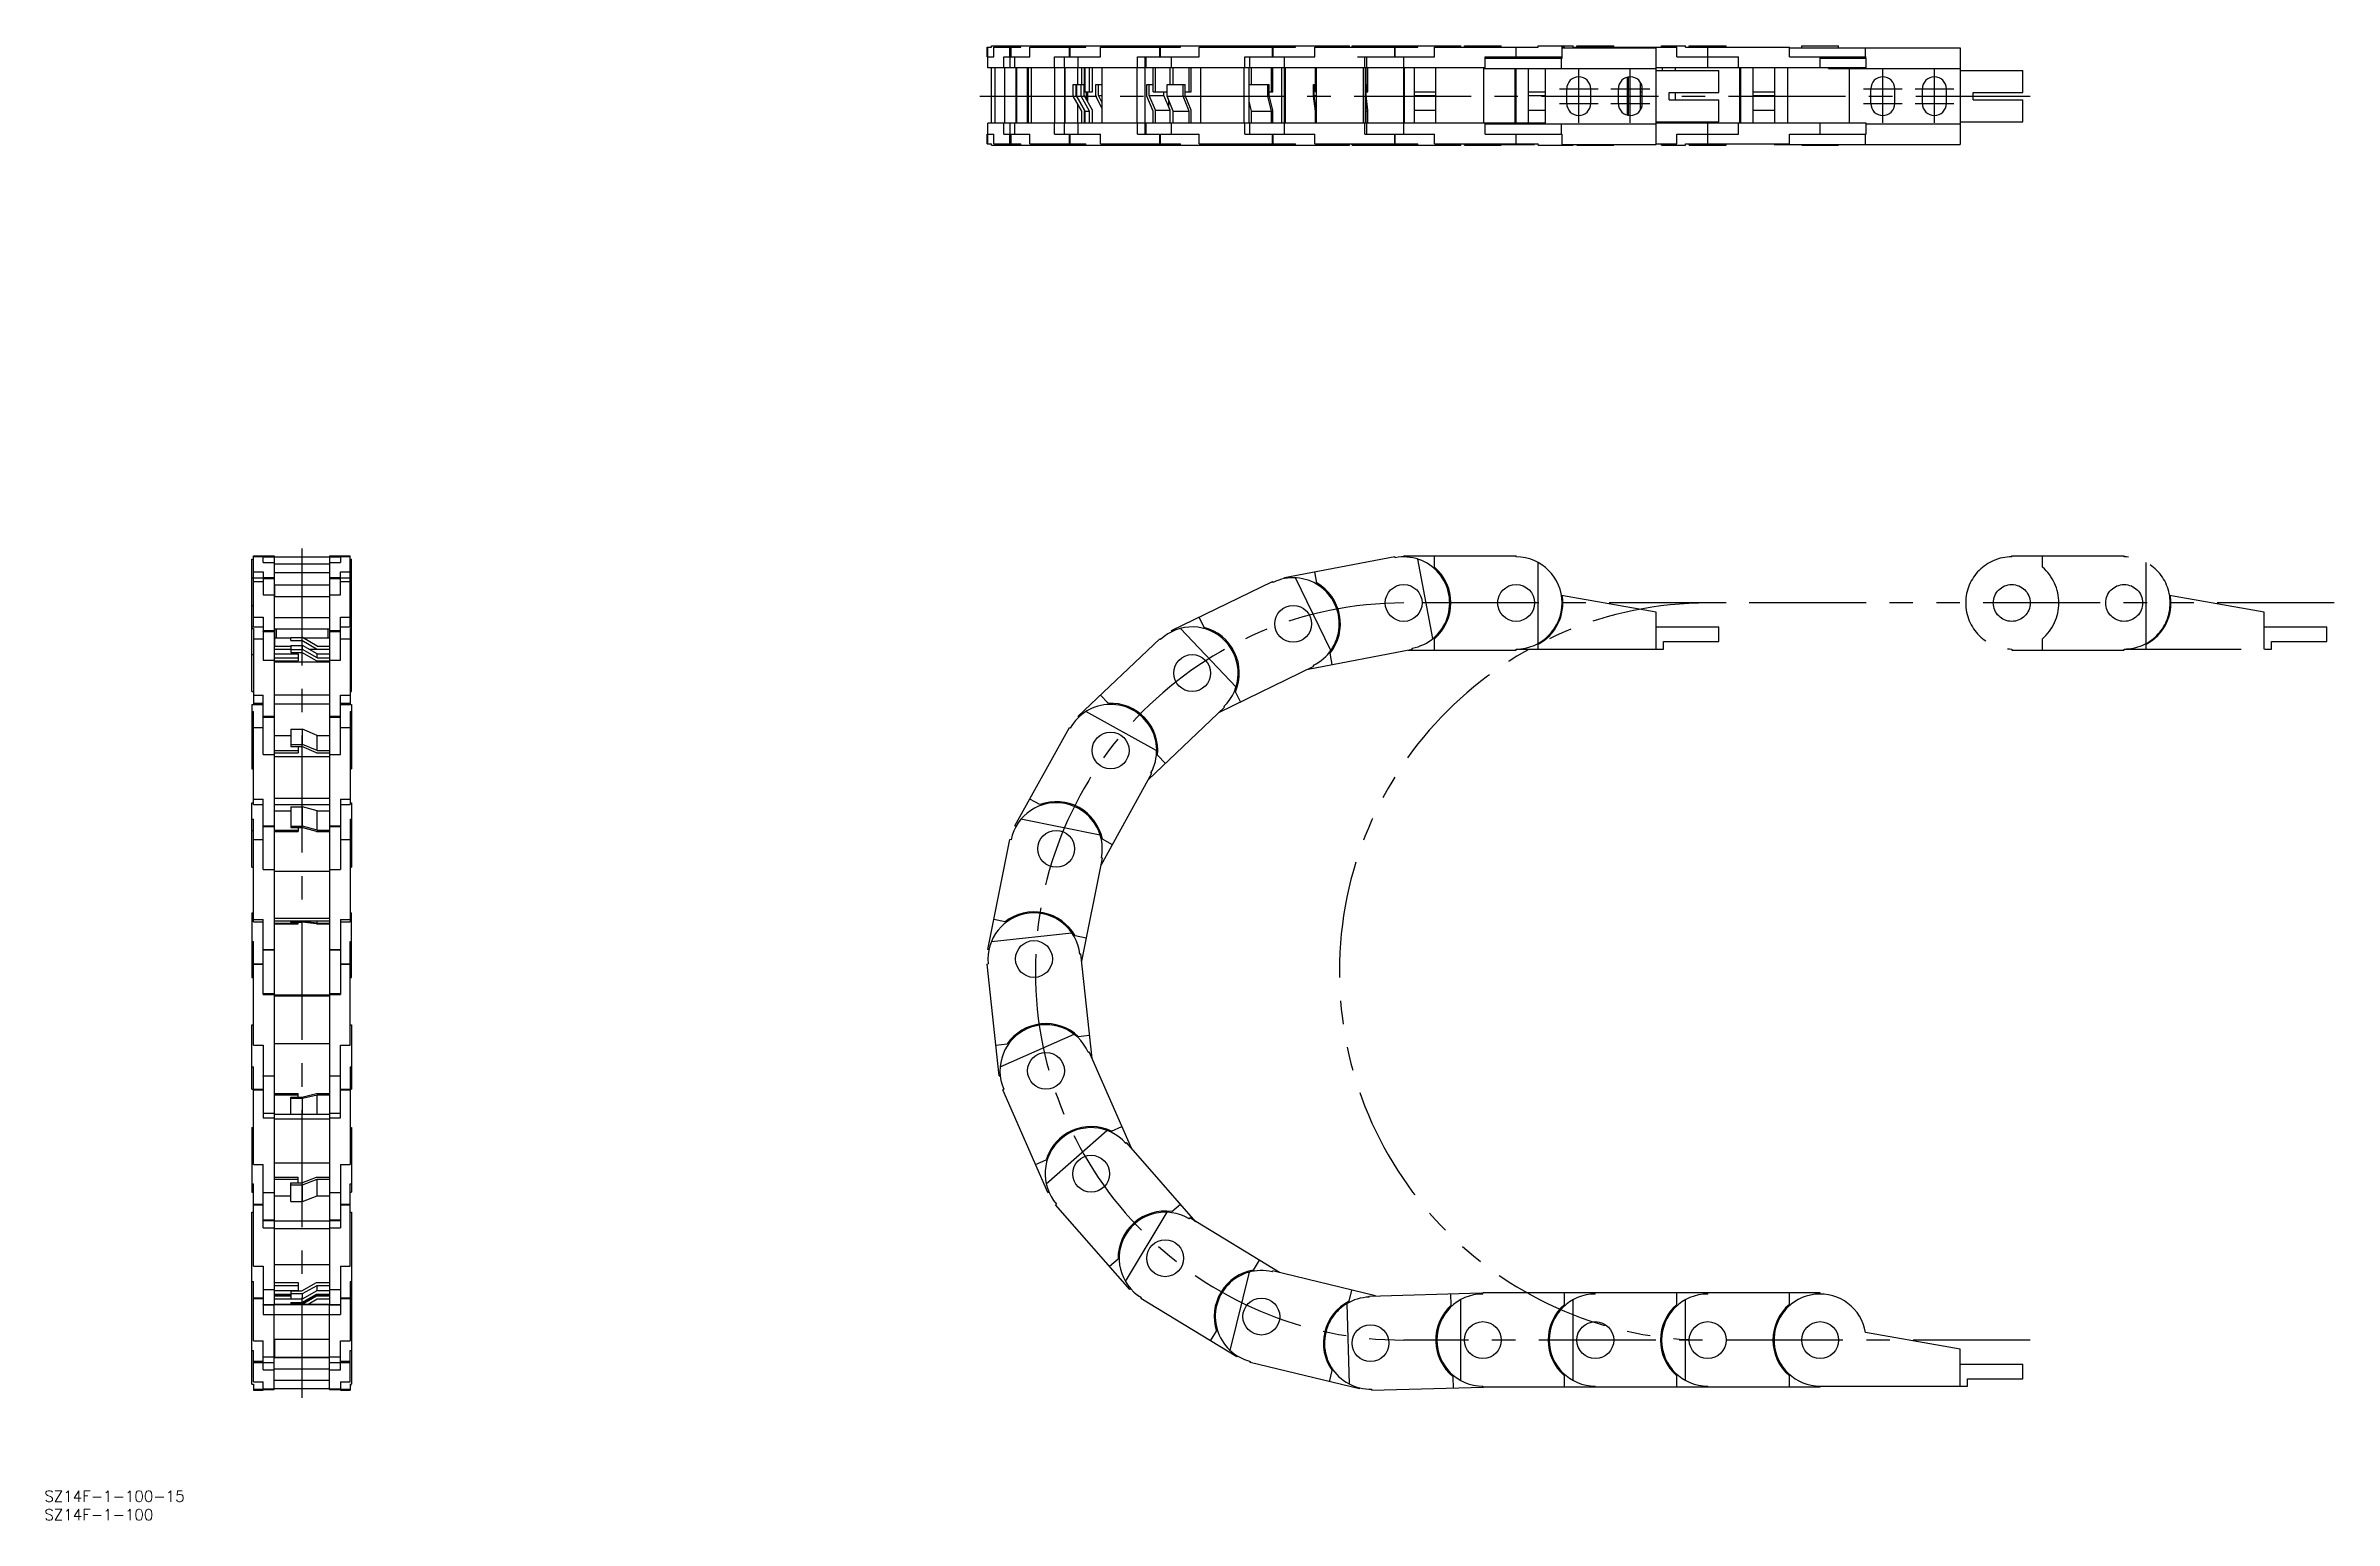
# Model space of a CAD drawing. Extents: x -69 to 551, y -35 to 365.
import ezdxf

# ---------------------------------------------------------------- set-up
doc = ezdxf.new("R2010")
doc.units = 0
doc.linetypes.add('CENTER', pattern=[50.8, 31.75, -6.35, 6.35, -6.35])
doc.linetypes.add('PHANTOM', pattern=[63.5, 31.75, -6.35, 6.35, -6.35, 6.35, -6.35])
doc.layers.get('0').update_dxf_attribs({"linetype": 'CONTINUOUS'})
doc.layers.add('CENTER', color=1, linetype='CENTER')
doc.styles.get("Standard").update_dxf_attribs({"font": 'txt.shx', "height": 3, "bigfont": 'bigfont.shx'})

msp = doc.modelspace()

# ---------------------------------------------------------------- linework, layer by layer
at = {"color": 7, "linetype": 'CONTINUOUS'}
for p, q in [((185.96, 364.4), (187.15, 364.4)), ((185.96, 361.8), (185.96, 364.4)), ((185.96, 361.8), (187.79, 361.8)), ((186.14, 358.8), (186.14, 361.8)), ((186.19, 361.8), (186.19, 364.4)), ((187.15, 364.8), (284.31, 364.8)), ((187.15, 364.4), (187.15, 364.8)), ((187.79, 364.4), (195.16, 364.4)), ((187.79, 361.8), (187.79, 364.4)), ((190.52, 358.8), (190.52, 361.8)), ((190.52, 361.8), (197.56, 361.8)), ((192.18, 361.8), (192.18, 364.4)), ((192.22, 358.8), (192.22, 361.8)), ((192.47, 361.8), (192.47, 364.4)), ((193.52, 358.8), (193.52, 361.8)), ((195.16, 364.4), (195.16, 364.8)), ((197.56, 364.4), (212.8, 364.4)), ((197.56, 361.8), (197.56, 364.4)), ((204.24, 361.8), (216.73, 361.8)), ((204.24, 358.8), (204.24, 361.8)), ((206.96, 358.8), (206.96, 361.8)), ((206.96, 361.8), (206.99, 361.8)), ((206.99, 358.8), (206.99, 361.8)), ((208.29, 361.8), (208.29, 364.4)), ((208.55, 361.8), (208.55, 364.4)), ((210.67, 358.8), (210.67, 361.8)), ((212.8, 364.4), (212.8, 364.8)), ((216.73, 364.4), (238.41, 364.4)), ((216.73, 361.8), (216.73, 364.4)), ((226.74, 361.8), (243.51, 361.8)), ((226.74, 358.8), (226.74, 361.8)), ((228.87, 358.8), (228.87, 361.8)), ((229.11, 358.8), (229.11, 361.8)), ((231.99, 364.4), (231.99, 364.8)), ((232.8, 361.8), (232.8, 364.4)), ((233, 361.8), (233, 364.4)), ((234.85, 364.4), (234.85, 364.8)), ((235.93, 361.8), (236.01, 361.8)), ((235.93, 361.8), (235.93, 361.8)), ((236.01, 358.8), (236.01, 361.8)), ((236.61, 364.4), (236.61, 364.8)), ((238.41, 364.4), (238.41, 364.8)), ((243.51, 364.4), (269.63, 364.4)), ((243.51, 361.8), (243.51, 364.4)), ((254.11, 364.4), (254.11, 364.8)), ((255.92, 361.8), (274.86, 361.8)), ((255.92, 358.8), (255.92, 361.8)), ((257.14, 364.4), (257.14, 364.8)), ((257.28, 358.8), (257.28, 361.8)), ((263.43, 361.8), (263.43, 364.4)), ((263.56, 361.8), (263.56, 364.4)), ((264.03, 364.4), (264.03, 364.8)), ((266.65, 358.8), (266.65, 361.8)), ((269.63, 364.4), (269.63, 364.8)), ((274.86, 364.4), (302.86, 364.4)), ((274.86, 361.8), (274.86, 364.4)), ((281.53, 364.4), (281.53, 364.8)), ((283.71, 364.4), (283.71, 364.8)), ((284.31, 364.4), (284.31, 364.8)), ((285.01, 364.8), (314.5, 364.8)), ((285.01, 364.4), (285.01, 364.8)), ((286.5, 361.8), (307.35, 361.8)), ((288.42, 358.8), (288.42, 361.8)), ((288.99, 358.8), (288.99, 361.8)), ((294, 364.4), (294, 364.8)), ((296.62, 361.8), (296.62, 364.4)), ((296.68, 361.8), (296.68, 364.4)), ((299, 358.8), (299, 361.8)), ((302.86, 364.4), (302.86, 364.8)), ((307.35, 364.4), (335.5, 364.4)), ((307.35, 361.8), (307.35, 364.4)), ((311.5, 364.4), (311.5, 364.8)), ((314.5, 364.4), (314.5, 364.8)), ((315.5, 364.8), (325.5, 364.8)), ((315.5, 364.4), (315.5, 364.8)), ((321.15, 361.8), (333.05, 361.8)), ((321.15, 358.8), (321.15, 361.8)), ((321.15, 361.45), (342.04, 361.45)), ((324.5, 361.45), (324.5, 361.8)), ((325.5, 364.4), (325.5, 364.8)), ((329.5, 361.8), (329.5, 364.4)), ((333.05, 361.8), (342, 361.8)), ((333.05, 361.8), (333.05, 361.8)), ((334.5, 361.45), (334.5, 361.8)), ((335.5, 364.8), (345, 364.8)), ((335.5, 364.4), (335.5, 364.8)), ((335.5, 361.45), (335.5, 361.8)), ((341.83, 358.63), (341.83, 361.45)), ((342, 361.8), (342, 364.8)), ((342, 364.4), (342.65, 364.4)), ((342, 364.28), (367.5, 364.28)), ((342.04, 361.45), (342.04, 364.28)), ((342.65, 364.28), (342.65, 364.4)), ((345, 364.4), (345, 364.8)), ((345, 364.4), (373.15, 364.4)), ((346, 364.8), (356, 364.8)), ((346, 364.4), (346, 364.8)), ((351, 364.28), (351, 364.4)), ((356, 364.4), (356, 364.8)), ((367.5, 337.98), (367.5, 364.28)), ((369, 364.8), (375.5, 364.8)), ((369, 364.4), (369, 364.8)), ((373.15, 361.8), (373.15, 364.4)), ((373.15, 361.8), (389.85, 361.8)), ((375.5, 364.4), (375.5, 364.8)), ((375.5, 364.4), (403.65, 364.4)), ((376.5, 364.8), (386.5, 364.8)), ((376.5, 364.4), (376.5, 364.8)), ((381.5, 358.8), (381.5, 364.4)), ((386.5, 364.4), (386.5, 364.8)), ((389.85, 358.8), (389.85, 361.8)), ((403.65, 361.8), (403.65, 364.4)), ((403.65, 364.28), (450, 364.28)), ((403.65, 361.8), (424.5, 361.8)), ((407, 364.8), (417, 364.8)), ((407, 364.28), (407, 364.8)), ((412, 358.8), (412, 361.8)), ((412, 361.45), (424.54, 361.45)), ((417, 364.28), (417, 364.8)), ((424.33, 361.45), (424.33, 364.28)), ((424.5, 358.8), (424.5, 361.45)), ((424.54, 358.63), (424.54, 361.45)), ((450, 364.28), (450, 337.98)), ((321.15, 358.8), (186.14, 358.8)), ((187.2, 343.8), (187.2, 358.8)), ((188.17, 343.8), (188.17, 358.8)), ((190.74, 343.8), (190.74, 358.8)), ((193.83, 343.8), (193.83, 358.8)), ((194.02, 343.8), (194.02, 358.8)), ((196.91, 343.8), (196.91, 358.8)), ((197.23, 343.8), (197.23, 358.8)), ((198.02, 343.8), (198.02, 358.8)), ((204.31, 343.8), (204.31, 358.8)), ((207.08, 343.8), (207.08, 358.8)), ((207.17, 343.8), (207.17, 358.8)), ((209.34, 351.09), (209.34, 354.3)), ((209.34, 354.3), (212.29, 354.3)), ((210.13, 351.3), (210.13, 354.3)), ((210.32, 351.09), (210.32, 354.3)), ((210.56, 354.3), (210.56, 358.8)), ((211.5, 351.09), (211.5, 354.3)), ((211.63, 354.3), (211.63, 358.8)), ((212.29, 351.3), (212.29, 354.3)), ((212.43, 352.3), (212.43, 358.8)), ((212.58, 352.3), (212.58, 358.8)), ((213.77, 352.3), (213.77, 358.8)), ((214.55, 352.3), (214.55, 358.8)), ((215.47, 351.09), (215.47, 354.3)), ((215.47, 354.3), (217.23, 354.3)), ((216.2, 351.3), (216.2, 354.3)), ((217.23, 343.8), (217.23, 358.8)), ((226.66, 343.8), (226.66, 358.8)), ((228.83, 343.8), (228.83, 358.8)), ((229.33, 351.09), (229.33, 354.3)), ((229.33, 354.3), (231.07, 354.3)), ((229.94, 351.3), (229.94, 354.3)), ((231.07, 352.3), (231.07, 358.8)), ((231.67, 352.3), (231.67, 358.8)), ((234.84, 351.09), (234.84, 354.3)), ((234.84, 354.3), (239.74, 354.3)), ((235.63, 354.3), (235.63, 358.8)), ((236.43, 354.3), (236.43, 358.8)), ((239.19, 351.09), (239.19, 354.3)), ((239.74, 351.3), (239.74, 354.3)), ((240.78, 352.3), (240.78, 358.8)), ((241.33, 352.3), (241.33, 358.8)), ((244, 343.8), (244, 358.8)), ((255.69, 343.8), (255.69, 358.8)), ((257.07, 343.8), (257.07, 358.8)), ((257.07, 354.3), (262.48, 354.3)), ((257.74, 354.3), (257.74, 358.8)), ((262.13, 351.09), (262.13, 354.3)), ((262.48, 351.3), (262.48, 354.3)), ((263.14, 352.3), (263.14, 358.8)), ((263.49, 352.3), (263.49, 358.8)), ((265.92, 343.8), (265.92, 358.8)), ((266.67, 343.8), (266.67, 358.8)), ((266.97, 343.8), (266.97, 358.8)), ((274.5, 351.09), (274.5, 354.3)), ((274.5, 354.3), (275.05, 354.3)), ((274.69, 351.3), (274.69, 354.3)), ((275.05, 352.3), (275.05, 358.8)), ((275.24, 352.3), (275.24, 358.8)), ((275.31, 343.8), (275.31, 358.8)), ((288.08, 343.8), (288.08, 358.8)), ((288.67, 343.8), (288.67, 358.8)), ((288.67, 354.3), (288.86, 354.3)), ((288.71, 351.09), (288.71, 354.3)), ((288.86, 351.3), (288.86, 354.3)), ((289.14, 352.3), (289.14, 358.8)), ((289.29, 352.3), (289.29, 358.8)), ((299.01, 343.8), (299.01, 358.8)), ((299.26, 343.8), (299.26, 358.8)), ((301.92, 352.3), (301.92, 358.8)), ((307.75, 343.8), (307.75, 358.8)), ((320.75, 343.8), (320.75, 358.8)), ((320.75, 358.63), (367.5, 358.63)), ((329.25, 343.8), (329.25, 358.63)), ((329.5, 343.8), (329.5, 358.63)), ((332.75, 358.63), (332.75, 343.8)), ((337.5, 343.63), (337.5, 358.63)), ((359.75, 345.97), (359.75, 356.29)), ((360, 345.92), (360, 356.34)), ((363.25, 347.4), (363.25, 354.86)), ((424.5, 358.8), (367.5, 358.8)), ((367.5, 358.13), (384.5, 358.13)), ((369.25, 358.13), (369.25, 358.8)), ((372.75, 358.13), (372.75, 358.8)), ((384.5, 352.13), (384.5, 358.13)), ((390.25, 343.8), (390.25, 358.8)), ((390.5, 343.8), (390.5, 358.8)), ((393.75, 358.8), (393.75, 343.8)), ((399.75, 343.8), (399.75, 358.8)), ((403.25, 343.8), (403.25, 358.8)), ((414.24, 358.63), (414.24, 358.8)), ((414.24, 358.63), (450, 358.63)), ((420, 343.8), (420, 358.63)), ((450, 358.13), (467, 358.13)), ((467, 352.13), (467, 358.13)), ((211.63, 347.09), (209.34, 351.09)), ((212.43, 347.3), (210.13, 351.3)), ((210.13, 351.3), (210.32, 351.3)), ((212.58, 347.09), (210.32, 351.09)), ((210.32, 351.09), (211.5, 351.09)), ((210.56, 343.8), (210.56, 348.95)), ((213.77, 347.09), (211.5, 351.09)), ((212.29, 352.3), (214.55, 352.3)), ((214.55, 347.3), (212.29, 351.3)), ((212.94, 350.15), (212.94, 352.3)), ((213.29, 349.54), (213.29, 352.3)), ((217.23, 347.76), (215.47, 351.09)), ((217.23, 349.36), (216.2, 351.3)), ((216.2, 351.3), (217.23, 351.3)), ((231.07, 347.09), (229.33, 351.09)), ((231.67, 347.3), (229.94, 351.3)), ((229.94, 351.3), (233.89, 351.3)), ((231.07, 352.3), (234.84, 352.3)), ((233.89, 351.3), (233.89, 352.3)), ((235.63, 347.3), (233.89, 351.3)), ((236.43, 347.09), (234.84, 351.09)), ((234.84, 351.09), (239.19, 351.09)), ((235.3, 348.06), (235.3, 349.93)), ((240.78, 347.09), (239.19, 351.09)), ((239.74, 352.3), (241.33, 352.3)), ((241.33, 347.3), (239.74, 351.3)), ((257.07, 351.09), (262.13, 351.09)), ((257.74, 347.09), (257.07, 349.74)), ((263.14, 347.09), (262.13, 351.09)), ((262.48, 352.3), (263.49, 352.3)), ((263.49, 347.3), (262.48, 351.3)), ((275.05, 347.09), (274.5, 351.09)), ((275.24, 347.3), (274.69, 351.3)), ((274.69, 351.3), (275.31, 351.3)), ((275.05, 352.3), (275.31, 352.3)), ((288.67, 351.09), (288.71, 351.09)), ((289.14, 347.09), (288.71, 351.09)), ((288.86, 352.3), (289.29, 352.3)), ((289.29, 347.3), (288.86, 351.3)), ((301.92, 352.3), (307.75, 352.3)), ((301.92, 347.3), (301.98, 351.3)), ((301.98, 351.3), (301.98, 352.3)), ((301.98, 351.3), (307.75, 351.3)), ((332.75, 352.3), (337.5, 352.3)), ((332.75, 351.3), (337.5, 351.3)), ((343.25, 349.13), (343.25, 353.13)), ((349.75, 349.13), (349.75, 353.13)), ((357.25, 349.13), (357.25, 353.13)), ((363.25, 352.3), (363.75, 352.3)), ((363.25, 351.3), (363.75, 351.3)), ((363.75, 349.13), (363.75, 353.13)), ((371, 352.13), (384.5, 352.13)), ((371, 350.13), (371, 352.13)), ((371, 350.13), (384.5, 350.13)), ((372.75, 350.13), (372.75, 352.13)), ((384.5, 344.13), (384.5, 350.13)), ((393.75, 352.3), (399.75, 352.3)), ((393.75, 351.3), (399.75, 351.3)), ((425.75, 349.13), (425.75, 353.13)), ((432.25, 349.13), (432.25, 353.13)), ((439.75, 349.13), (439.75, 353.13)), ((446.25, 349.13), (446.25, 353.13)), ((453.5, 352.13), (467, 352.13)), ((453.5, 350.13), (453.5, 352.13)), ((453.5, 350.13), (467, 350.13)), ((467, 344.13), (467, 350.13)), ((337.5, 343.8), (186.14, 343.8)), ((186.14, 340.8), (186.14, 343.8)), ((190.52, 340.8), (190.52, 343.8)), ((192.22, 340.8), (192.22, 343.8)), ((193.52, 340.8), (193.52, 343.8)), ((204.24, 340.8), (204.24, 343.8)), ((206.96, 340.81), (206.96, 343.8)), ((206.99, 340.8), (206.99, 343.8)), ((210.67, 340.8), (210.67, 343.8)), ((211.63, 343.8), (211.63, 347.09)), ((212.43, 343.8), (212.43, 347.3)), ((212.43, 347.3), (212.46, 347.3)), ((212.58, 347.09), (213.77, 347.09)), ((212.58, 343.8), (212.58, 347.09)), ((213.77, 343.8), (213.77, 347.09)), ((214.55, 343.8), (214.55, 347.3)), ((226.74, 340.8), (226.74, 343.8)), ((228.87, 340.81), (228.87, 343.8)), ((229.11, 340.81), (229.11, 343.8)), ((231.07, 343.8), (231.07, 347.09)), ((231.67, 343.8), (231.67, 347.3)), ((231.67, 347.3), (235.63, 347.3)), ((235.63, 343.8), (235.63, 347.3)), ((236.01, 340.8), (236.01, 343.8)), ((236.43, 347.09), (240.78, 347.09)), ((236.43, 343.8), (236.43, 347.09)), ((240.78, 343.8), (240.78, 347.09)), ((241.33, 343.8), (241.33, 347.3)), ((255.92, 340.8), (255.92, 343.8)), ((257.28, 340.81), (257.28, 343.8)), ((257.74, 347.09), (263.14, 347.09)), ((257.74, 343.8), (257.74, 347.09)), ((263.14, 343.8), (263.14, 347.09)), ((263.49, 343.8), (263.49, 347.3)), ((266.65, 340.8), (266.65, 343.8)), ((275.05, 343.8), (275.05, 347.09)), ((275.24, 343.8), (275.24, 347.3)), ((275.24, 347.3), (275.31, 347.3)), ((288.42, 340.8), (288.42, 343.8)), ((288.67, 347.09), (289.14, 347.09)), ((288.99, 340.81), (288.99, 343.8)), ((289.14, 343.8), (289.14, 347.09)), ((289.29, 343.8), (289.29, 347.3)), ((299, 340.8), (299, 343.8)), ((301.92, 347.3), (307.75, 347.3)), ((301.92, 343.8), (301.92, 347.3)), ((321.15, 340.8), (321.15, 343.8)), ((321.15, 343.63), (367.5, 343.63)), ((328.85, 343.63), (328.85, 343.8)), ((332.75, 347.3), (337.5, 347.3)), ((341.83, 340.8), (341.83, 343.63)), ((367.5, 344.13), (384.5, 344.13)), ((424.5, 343.8), (367.5, 343.8)), ((369.25, 343.8), (369.25, 344.13)), ((372.75, 343.8), (372.75, 344.13)), ((381.5, 338.2), (381.5, 343.8)), ((389.85, 340.8), (389.85, 343.8)), ((393.75, 347.3), (399.75, 347.3)), ((412, 340.8), (412, 343.8)), ((424.5, 340.8), (424.5, 343.8)), ((424.5, 343.63), (450, 343.63)), ((424.54, 340.8), (424.54, 343.63)), ((450, 344.13), (467, 344.13)), ((185.96, 340.8), (187.79, 340.8)), ((185.96, 338.2), (185.96, 340.8)), ((185.96, 338.2), (187.15, 338.2)), ((186.19, 338.2), (186.19, 340.8)), ((187.15, 337.8), (187.15, 338.2)), ((187.15, 337.8), (284.31, 337.8)), ((187.79, 338.2), (187.79, 340.8)), ((187.79, 338.2), (195.16, 338.2)), ((190.52, 340.8), (197.56, 340.8)), ((192.18, 338.2), (192.18, 340.8)), ((192.47, 338.2), (192.47, 340.8)), ((195.16, 337.8), (195.16, 338.2)), ((197.56, 338.2), (197.56, 340.8)), ((197.56, 338.2), (212.8, 338.2)), ((204.24, 340.8), (216.73, 340.8)), ((206.96, 340.81), (206.99, 340.81)), ((208.29, 338.2), (208.29, 340.8)), ((208.55, 338.2), (208.55, 340.8)), ((212.8, 337.8), (212.8, 338.2)), ((216.73, 338.2), (216.73, 340.8)), ((216.73, 338.2), (238.41, 338.2)), ((226.74, 340.8), (243.51, 340.8)), ((231.99, 337.8), (231.99, 338.2)), ((232.8, 338.2), (232.8, 340.8)), ((233, 338.2), (233, 340.8)), ((234.85, 337.8), (234.85, 338.2)), ((235.93, 340.81), (236.01, 340.81)), ((235.93, 340.8), (235.93, 340.81)), ((236.61, 337.8), (236.61, 338.2)), ((238.41, 337.8), (238.41, 338.2)), ((243.51, 338.2), (243.51, 340.8)), ((243.51, 338.2), (269.63, 338.2)), ((254.11, 337.8), (254.11, 338.2)), ((255.92, 340.8), (274.86, 340.8)), ((257.14, 337.8), (257.14, 338.2)), ((263.43, 338.2), (263.43, 340.8)), ((263.56, 338.2), (263.56, 340.8)), ((264.03, 337.8), (264.03, 338.2)), ((269.63, 337.8), (269.63, 338.2)), ((274.86, 338.2), (274.86, 340.8)), ((274.86, 338.2), (302.86, 338.2)), ((281.53, 337.8), (281.53, 338.2)), ((283.71, 337.8), (283.71, 338.2)), ((284.31, 337.8), (284.31, 338.2)), ((285.01, 337.8), (285.01, 338.2)), ((285.01, 337.8), (314.5, 337.8)), ((288.42, 340.8), (307.35, 340.8)), ((294, 337.8), (294, 338.2)), ((296.62, 338.2), (296.62, 340.8)), ((296.68, 338.2), (296.68, 340.8)), ((302.86, 337.8), (302.86, 338.2)), ((307.35, 338.2), (307.35, 340.8)), ((307.35, 338.2), (335.5, 338.2)), ((311.5, 337.8), (311.5, 338.2)), ((314.5, 337.8), (314.5, 338.2)), ((315.5, 337.8), (315.5, 338.2)), ((315.5, 337.8), (325.5, 337.8)), ((321.15, 340.8), (342.04, 340.8)), ((324.5, 337.98), (324.5, 338.2)), ((324.5, 337.98), (334.5, 337.98)), ((325.5, 337.8), (325.5, 337.98)), ((329.5, 338.2), (329.5, 340.8)), ((333.05, 340.81), (341.83, 340.81)), ((333.05, 340.8), (333.05, 340.81)), ((334.5, 337.98), (334.5, 338.2)), ((335.5, 337.8), (335.5, 338.2)), ((335.5, 337.8), (345, 337.8)), ((342, 337.8), (342, 340.8)), ((342, 337.98), (367.5, 337.98)), ((342.04, 337.98), (342.04, 340.8)), ((345, 337.8), (345, 337.98)), ((346, 337.8), (346, 337.98)), ((346, 337.8), (356, 337.8)), ((356, 337.8), (356, 337.98)), ((367.5, 338.2), (373.15, 338.2)), ((369, 337.8), (369, 338.2)), ((369, 337.8), (375.5, 337.8)), ((373.15, 340.8), (389.85, 340.8)), ((373.15, 338.2), (373.15, 340.8)), ((375.5, 338.2), (403.65, 338.2)), ((375.5, 337.8), (375.5, 338.2)), ((376.5, 337.8), (376.5, 338.2)), ((376.5, 337.8), (386.5, 337.8)), ((386.5, 337.8), (386.5, 338.2)), ((399.5, 337.98), (399.5, 338.2)), ((399.5, 337.98), (450, 337.98)), ((403.65, 340.8), (424.54, 340.8)), ((403.65, 338.2), (403.65, 340.8)), ((407, 337.8), (407, 337.98)), ((407, 337.8), (417, 337.8)), ((417, 337.8), (417, 337.98)), ((424.33, 337.98), (424.33, 340.8)), ((-13.5, 189.61), (-13.5, 225.52)), ((-13.5, 225.52), (-13.1, 225.52)), ((-13.1, 207.11), (-13.1, 226.43)), ((-13.1, 226.43), (-7.5, 226.43)), ((-13.1, 226.2), (-10.5, 226.2)), ((-10.5, 224.65), (-10.5, 226.43)), ((-10.5, 226.13), (10.5, 226.13)), ((-10.5, 224.65), (-7.5, 224.65)), ((-7.5, 226.43), (-7.5, 23.33)), ((-7.5, 224.28), (7.5, 224.28)), ((7.5, 226.43), (7.5, 23.33)), ((7.5, 226.43), (13.1, 226.43)), ((7.5, 224.65), (10.5, 224.65)), ((10.5, 226.43), (10.5, 224.65)), ((10.5, 226.2), (13.1, 226.2)), ((13.1, 207.11), (13.1, 226.43)), ((13.1, 225.52), (13.5, 225.52)), ((13.5, 189.61), (13.5, 225.52)), ((266.65, 220.54), (296.62, 226.2)), ((296.68, 225.91), (296.62, 226.2)), ((299, 226.43), (329.5, 226.43)), ((299, 226.13), (299, 226.43)), ((306.93, 203.97), (302.86, 225.52)), ((307.35, 223.33), (307.35, 226.43)), ((329.5, 226.13), (329.5, 226.43)), ((335.5, 202.66), (335.5, 224.59)), ((-13.5, 220.45), (-13.1, 220.45)), ((-13.1, 222.09), (-10.5, 222.09)), ((-13.1, 220.46), (-10.5, 220.46)), ((-13.1, 219.47), (-10.5, 219.47)), ((-10.5, 222.09), (-10.5, 215.81)), ((-10.5, 220.54), (-7.5, 220.54)), ((-10.5, 220.24), (-7.5, 220.24)), ((-7.5, 221.87), (7.5, 221.87)), ((-7.5, 218.53), (7.5, 218.53)), ((-7.32, 215.37), (-7.32, 218.53)), ((7.5, 220.54), (10.5, 220.54)), ((7.5, 220.24), (10.5, 220.24)), ((10.5, 215.81), (10.5, 222.09)), ((10.5, 222.09), (13.1, 222.09)), ((10.5, 220.46), (13.1, 220.46)), ((10.5, 219.47), (13.1, 219.47)), ((13.1, 220.45), (13.5, 220.45)), ((236.01, 206.12), (263.43, 219.47)), ((263.56, 219.2), (263.43, 219.47)), ((266.71, 220.24), (266.65, 220.54)), ((279.23, 200.73), (269.63, 220.45)), ((275.43, 219.04), (274.86, 222.09)), ((-13.5, 212.96), (-13.1, 212.96)), ((-10.5, 215.81), (-7.5, 215.81)), ((-7.5, 215.37), (7.5, 215.37)), ((7.5, 215.81), (10.5, 215.81)), ((13.1, 212.96), (13.5, 212.96)), ((367.5, 211.13), (341.83, 215.65)), ((367.5, 201.13), (367.5, 211.13)), ((-13.5, 207.11), (-10.5, 207.11)), ((-13.5, 206.69), (-13.1, 206.69)), ((-13.1, 209.77), (-10.5, 209.77)), ((-13.1, 206.69), (-13.1, 186.11)), ((-10.5, 209.77), (-10.5, 198.14)), ((-10.5, 206.12), (-7.5, 206.12)), ((-10.5, 205.85), (-7.5, 205.85)), ((-10.5, 205.75), (-10.5, 205.85)), ((-10.5, 205.75), (-10.5, 205.75)), ((-7.5, 209.68), (7.5, 209.68)), ((-7.5, 206.62), (7.5, 206.62)), ((-7.32, 201.93), (-7.32, 206.62)), ((-6.82, 204.13), (-6.82, 206.62)), ((7.18, 204.13), (7.18, 206.62)), ((7.5, 206.12), (10.5, 206.12)), ((7.5, 205.85), (10.5, 205.85)), ((10.49, 205.75), (10.49, 205.85)), ((10.49, 205.75), (10.5, 205.75)), ((10.5, 198.14), (10.5, 209.77)), ((10.5, 209.77), (13.1, 209.77)), ((10.5, 207.11), (13.5, 207.11)), ((13.1, 206.69), (13.1, 186.11)), ((13.1, 206.69), (13.5, 206.69)), ((236.14, 205.85), (236.01, 206.12)), ((253.51, 190.79), (238.41, 206.69)), ((244.87, 206.99), (243.51, 209.77)), ((367.5, 207.13), (384.5, 207.13)), ((384.5, 203.13), (384.5, 207.13)), ((-13.5, 199.61), (-13.1, 199.61)), ((-13.1, 203.89), (-10.5, 203.89)), ((-7.5, 201.93), (-3, 201.93)), ((-7.5, 201.13), (-3, 201.13)), ((-7.5, 199.86), (-1, 199.86)), ((-7.5, 198.74), (-1, 198.74)), ((-7.32, 204.13), (-3, 204.13)), ((-3, 203.44), (-3, 204.24)), ((-3, 204.24), (0.21, 204.24)), ((-3, 203.44), (0, 203.44)), ((-3, 202.12), (-3, 200.22)), ((-3, 202.12), (0.21, 202.12)), ((-3, 201.01), (0.21, 201.01)), ((-3, 200.22), (0, 200.22)), ((-1, 199.86), (-1, 197.95)), ((4, 201.13), (0, 203.44)), ((4, 197.95), (0, 200.22)), ((4.21, 201.93), (0.21, 204.24)), ((4.21, 199.86), (0.21, 202.12)), ((0.21, 201.01), (0.21, 202.12)), ((4.21, 198.74), (0.21, 201.01)), ((0.4, 204.13), (7.5, 204.13)), ((1.97, 201.13), (7.5, 201.13)), ((4.21, 201.93), (7.5, 201.93)), ((4.21, 199.86), (7.5, 199.86)), ((4.21, 198.74), (4.21, 199.86)), ((4.21, 198.74), (7.5, 198.74)), ((10.5, 203.89), (13.1, 203.89)), ((13.1, 199.61), (13.5, 199.61)), ((210.67, 182.9), (232.8, 203.89)), ((233, 203.68), (232.8, 203.89)), ((273.09, 195.7), (301.38, 201.05)), ((279.61, 196.93), (279.04, 199.98)), ((300.2, 200.83), (329.5, 200.83)), ((301.38, 201.05), (301.32, 201.35)), ((307.35, 200.83), (307.35, 203.93)), ((329.5, 201.13), (369.5, 201.13)), ((329.5, 200.83), (329.5, 201.13)), ((335.5, 201.13), (335.5, 202.43)), ((369.5, 203.13), (384.5, 203.13)), ((369.5, 201.13), (369.5, 203.13)), ((-10.5, 198.14), (-7.5, 198.14)), ((-7.5, 197.95), (-1, 197.95)), ((-7.5, 197.65), (7.5, 197.65)), ((4, 197.95), (7.5, 197.95)), ((7.5, 198.14), (10.5, 198.14)), ((248.99, 183.97), (274.63, 196.45)), ((274.63, 196.45), (274.5, 196.72)), ((-13.5, 189.61), (-13.1, 189.61)), ((-13.1, 188.64), (-10.5, 188.64)), ((-13.1, 186.4), (-10.5, 186.4)), ((-10.5, 172.5), (-10.5, 188.64)), ((-7.5, 188.7), (7.5, 188.7)), ((10.5, 172.5), (10.5, 188.64)), ((10.5, 188.64), (13.1, 188.64)), ((10.5, 186.4), (13.1, 186.4)), ((13.1, 189.61), (13.5, 189.61)), ((218.86, 186.4), (216.73, 188.64)), ((254.72, 186.76), (253.36, 189.54)), ((-13.5, 186.11), (-13.5, 168.61)), ((-13.5, 186.11), (-10.5, 186.11)), ((-13.5, 184.17), (-13.1, 184.17)), ((-13.1, 158.93), (-13.1, 184.17)), ((-10.5, 182.9), (-7.5, 182.9)), ((-10.5, 182.68), (-7.5, 182.68)), ((-10.5, 182.52), (-10.5, 182.68)), ((-10.5, 182.52), (-10.5, 182.52)), ((-7.5, 186.24), (7.5, 186.24)), ((7.5, 182.9), (10.5, 182.9)), ((7.5, 182.68), (10.5, 182.68)), ((10.49, 182.52), (10.49, 182.68)), ((10.49, 182.52), (10.5, 182.52)), ((10.5, 186.11), (13.5, 186.11)), ((13.1, 184.17), (13.1, 158.93)), ((13.1, 184.17), (13.5, 184.17)), ((13.5, 186.11), (13.5, 168.61)), ((210.88, 182.68), (210.67, 182.9)), ((231.99, 173.55), (212.8, 184.17)), ((229.73, 165.69), (250.42, 185.32)), ((250.42, 185.32), (250.21, 185.54)), ((-13.5, 178.61), (-13.1, 178.61)), ((-13.1, 179.81), (-10.5, 179.81)), ((-7.5, 177.69), (-3, 177.69)), ((-3, 179.36), (-3, 174.65)), ((-3, 179.36), (0.21, 179.36)), ((-3, 175.23), (0.21, 175.23)), ((-3, 174.65), (0, 174.65)), ((-1, 174.65), (-1, 172.98)), ((4, 172.98), (0, 174.65)), ((4.21, 177.69), (0.21, 179.36)), ((0.21, 175.23), (0.21, 179.36)), ((4.21, 173.56), (0.21, 175.23)), ((4.21, 177.69), (7.5, 177.69)), ((4.21, 173.56), (4.21, 177.69)), ((10.5, 179.81), (13.1, 179.81)), ((13.1, 178.61), (13.5, 178.61)), ((193.52, 153.12), (208.29, 179.81)), ((208.55, 179.66), (208.29, 179.81)), ((-13.5, 168.61), (-13.1, 168.61)), ((-10.5, 172.5), (-7.5, 172.5)), ((-7.5, 173.56), (-1, 173.56)), ((-7.5, 172.98), (-1, 172.98)), ((-7.5, 172.01), (7.5, 172.01)), ((4, 172.98), (7.5, 172.98)), ((4.21, 173.56), (7.5, 173.56)), ((7.5, 172.5), (10.5, 172.5)), ((13.1, 168.61), (13.5, 168.61)), ((234.35, 170.08), (232.22, 172.32)), ((216.88, 142.46), (230.69, 167.42)), ((230.69, 167.42), (230.42, 167.56)), ((-13.5, 141.92), (-13.5, 159.42)), ((-13.5, 159.42), (-13.1, 159.42)), ((-13.1, 160.43), (-10.5, 160.43)), ((-13.1, 158.93), (-10.5, 158.93)), ((-10.5, 141.27), (-10.5, 160.43)), ((-7.5, 160.63), (7.5, 160.63)), ((-7.5, 158.99), (7.5, 158.99)), ((-7.5, 157.23), (-3, 157.23)), ((-3, 158.35), (-3, 152.71)), ((-3, 158.35), (0.21, 158.35)), ((0.21, 153.1), (0.21, 158.35)), ((4.21, 157.23), (0.21, 158.35)), ((4.21, 151.98), (4.21, 157.23)), ((4.21, 157.23), (7.5, 157.23)), ((10.5, 160.43), (10.5, 141.27)), ((10.5, 160.43), (13.1, 160.43)), ((10.5, 158.93), (13.1, 158.93)), ((13.1, 159.42), (13.5, 159.42)), ((13.5, 159.42), (13.5, 141.92)), ((200.28, 158.93), (197.56, 160.43)), ((-13.5, 154.97), (-13.1, 154.97)), ((-13.5, 151.92), (-13.1, 151.92)), ((-13.1, 127.13), (-13.1, 154.97)), ((-13.1, 149.46), (-10.5, 149.46)), ((-10.5, 153.12), (-7.5, 153.12)), ((-10.5, 152.97), (-7.5, 152.97)), ((-10.5, 152.77), (-10.5, 152.97)), ((-10.5, 152.77), (-10.5, 152.77)), ((-7.5, 151.98), (-1, 151.98)), ((-7.5, 151.59), (-1, 151.59)), ((-3, 153.1), (0.21, 153.1)), ((-3, 152.71), (0, 152.71)), ((-1, 152.71), (-1, 151.59)), ((4, 151.59), (0, 152.71)), ((4.21, 151.98), (0.21, 153.1)), ((4, 151.59), (7.5, 151.59)), ((4.21, 151.98), (7.5, 151.98)), ((7.5, 153.12), (10.5, 153.12)), ((7.5, 152.97), (10.5, 152.97)), ((10.49, 152.77), (10.49, 152.97)), ((10.49, 152.77), (10.5, 152.77)), ((10.5, 149.46), (13.1, 149.46)), ((13.1, 154.97), (13.1, 127.13)), ((13.1, 154.97), (13.5, 154.97)), ((13.1, 151.92), (13.5, 151.92)), ((186.14, 119.56), (192.18, 149.46)), ((192.47, 149.4), (192.18, 149.46)), ((193.78, 152.97), (193.52, 153.12)), ((216.66, 150.64), (195.16, 154.97)), ((219.96, 148.03), (217.25, 149.53)), ((211.63, 116.43), (217.27, 144.39)), ((217.27, 144.39), (216.98, 144.45)), ((-13.5, 141.92), (-13.1, 141.92)), ((-10.5, 141.27), (-7.5, 141.27)), ((-7.5, 140.82), (7.5, 140.82)), ((7.5, 141.27), (10.5, 141.27)), ((13.1, 141.92), (13.5, 141.92)), ((-13.5, 129.53), (-13.5, 112.03)), ((-13.5, 129.53), (-13.1, 129.53)), ((-13.1, 127.74), (-10.5, 127.74)), ((-13.1, 127.13), (-10.5, 127.13)), ((-10.5, 107.36), (-10.5, 127.74)), ((-7.5, 128.08), (7.5, 128.08)), ((-7.5, 127.4), (7.5, 127.4)), ((-7.5, 126.72), (-1, 126.72)), ((-7.5, 126.56), (-1, 126.56)), ((-3, 127.02), (-3, 127.4)), ((-3, 127.18), (0.21, 127.18)), ((-3, 127.02), (0, 127.02)), ((-1, 126.56), (-1, 127.02)), ((4, 126.56), (0, 127.02)), ((0.21, 127.18), (0.21, 127.4)), ((4.21, 126.72), (0.21, 127.18)), ((4, 126.56), (7.5, 126.56)), ((4.21, 126.72), (4.21, 127.4)), ((4.21, 126.72), (7.5, 126.72)), ((10.5, 127.74), (10.5, 107.36)), ((10.5, 127.74), (13.1, 127.74)), ((10.5, 127.13), (13.1, 127.13)), ((13.1, 129.53), (13.5, 129.53)), ((13.5, 112.03), (13.5, 129.53)), ((190.83, 127.13), (187.79, 127.74)), ((-13.5, 121.82), (-13.1, 121.82)), ((-13.1, 93.64), (-13.1, 121.82)), ((-10.5, 119.56), (-7.5, 119.56)), ((-10.5, 119.5), (-7.5, 119.5)), ((-10.5, 119.27), (-10.5, 119.5)), ((-10.5, 119.27), (-10.5, 119.27)), ((7.5, 119.56), (10.5, 119.56)), ((7.5, 119.5), (10.5, 119.5)), ((10.49, 119.27), (10.49, 119.5)), ((10.49, 119.27), (10.5, 119.27)), ((13.1, 93.64), (13.1, 121.82)), ((13.1, 121.82), (13.5, 121.82)), ((186.44, 119.5), (186.14, 119.56)), ((187.15, 121.82), (208.95, 124.16)), ((212.89, 122.68), (209.85, 123.29)), ((211.12, 118.36), (211.42, 118.39)), ((214.47, 90.03), (211.42, 118.39)), ((-13.5, 112.03), (-13.1, 112.03)), ((-13.1, 115.69), (-10.5, 115.69)), ((-13.1, 115.66), (-10.5, 115.66)), ((10.5, 115.69), (13.1, 115.69)), ((10.5, 115.66), (13.1, 115.66)), ((13.1, 112.03), (13.5, 112.03)), ((185.96, 115.66), (186.26, 115.69)), ((189.22, 85.33), (185.96, 115.66)), ((-10.5, 107.69), (-7.5, 107.69)), ((-10.5, 107.36), (-7.5, 107.36)), ((-7.5, 107.33), (7.5, 107.33)), ((-7.5, 106.99), (7.5, 106.99)), ((7.5, 107.69), (10.49, 107.69)), ((7.5, 107.36), (10.5, 107.36)), ((-13.5, 81.7), (-13.5, 99.2)), ((-13.5, 99.2), (-13.1, 99.2)), ((-13.1, 93.64), (-10.5, 93.64)), ((-10.5, 93.64), (-10.5, 73.91)), ((-7.5, 94.06), (7.5, 94.06)), ((10.5, 73.91), (10.5, 93.64)), ((10.5, 93.64), (13.1, 93.64)), ((13.1, 99.2), (13.5, 99.2)), ((13.5, 99.2), (13.5, 81.7)), ((188.33, 93.64), (191.41, 93.97)), ((189.5, 87.79), (209.58, 96.6)), ((210.7, 96.04), (213.78, 96.37)), ((-13.5, 87.79), (-13.1, 87.79)), ((-13.1, 61.28), (-13.1, 87.79)), ((13.1, 87.79), (13.1, 61.28)), ((13.1, 87.79), (13.5, 87.79)), ((213.4, 91.72), (213.67, 91.84)), ((225.13, 65.72), (213.67, 91.84)), ((-13.5, 81.7), (-13.1, 81.7)), ((-13.1, 81.68), (-10.5, 81.68)), ((-13.1, 81.56), (-10.5, 81.56)), ((-10.5, 85.33), (-7.5, 85.33)), ((-10.5, 85.14), (-10.5, 85.33)), ((-10.5, 85.14), (-10.5, 85.14)), ((7.5, 85.33), (10.5, 85.33)), ((10.49, 85.14), (10.49, 85.36)), ((10.49, 85.14), (10.5, 85.14)), ((10.5, 81.68), (13.1, 81.68)), ((10.5, 81.56), (13.1, 81.56)), ((13.1, 81.7), (13.5, 81.7)), ((189.22, 85.33), (189.52, 85.37)), ((190.23, 81.56), (190.5, 81.68)), ((202.48, 53.63), (190.23, 81.56)), ((-10.5, 75.16), (-7.5, 75.16)), ((-7.5, 80.5), (-1, 80.5)), ((-7.5, 80.18), (-1, 80.18)), ((-7.5, 74.94), (7.5, 74.94)), ((-3, 74.94), (-3, 79.58)), ((-3, 79.58), (0, 79.58)), ((-3, 79.25), (0.21, 79.25)), ((-1, 79.58), (-1, 80.5)), ((0, 79.58), (4, 80.5)), ((0.21, 79.25), (4.21, 80.18)), ((0.21, 74.94), (0.21, 79.25)), ((4, 80.5), (7.5, 80.5)), ((4.21, 74.94), (4.21, 80.18)), ((4.21, 80.18), (7.5, 80.18)), ((7.5, 75.16), (10.49, 75.16)), ((-13.5, 71.27), (-13.5, 53.77)), ((-13.5, 71.27), (-13.1, 71.27)), ((-10.5, 73.91), (-7.5, 73.91)), ((-7.5, 73.67), (7.5, 73.67)), ((7.5, 73.91), (10.5, 73.91)), ((13.1, 71.27), (13.5, 71.27)), ((13.5, 71.27), (13.5, 53.77)), ((202, 56.06), (218.49, 70.51)), ((219.73, 70.31), (222.57, 71.56)), ((199.12, 61.28), (201.96, 62.52)), ((223.6, 67.01), (223.83, 67.2)), ((242.62, 45.75), (223.83, 67.2)), ((-13.5, 56.06), (-13.1, 56.06)), ((-13.1, 61.28), (-10.5, 61.28)), ((-13.1, 33.67), (-13.1, 56.06)), ((-10.5, 44.05), (-10.5, 61.28)), ((-7.5, 61.76), (7.5, 61.76)), ((-7.5, 57.79), (-1, 57.79)), ((-7.5, 57.27), (-1, 57.27)), ((-3, 51.23), (-3, 56.27)), ((-3, 56.27), (0, 56.27)), ((-1, 56.27), (-1, 57.79)), ((0, 56.27), (4, 57.79)), ((0.21, 55.74), (4.21, 57.27)), ((4, 57.79), (7.5, 57.79)), ((4.21, 57.27), (7.5, 57.27)), ((4.21, 52.75), (4.21, 57.27)), ((10.5, 61.28), (10.5, 44.05)), ((10.5, 61.28), (13.1, 61.28)), ((13.1, 33.67), (13.1, 56.06)), ((13.1, 56.06), (13.5, 56.06)), ((-13.5, 53.77), (-13.1, 53.77)), ((-13.1, 50.53), (-10.5, 50.53)), ((-13.1, 50.33), (-10.5, 50.33)), ((-10.5, 53.63), (-7.5, 53.63)), ((-10.5, 53.54), (-10.5, 53.63)), ((-10.5, 53.54), (-10.5, 53.54)), ((-7.5, 52.75), (-3, 52.75)), ((-3, 55.74), (0.21, 55.74)), ((-3, 51.23), (0.21, 51.23)), ((0.21, 51.23), (0.21, 55.74)), ((0.21, 51.23), (4.21, 52.75)), ((4.21, 52.75), (7.5, 52.75)), ((7.5, 53.63), (10.5, 53.63)), ((10.49, 53.54), (10.49, 53.63)), ((10.49, 53.54), (10.5, 53.54)), ((10.5, 50.53), (13.1, 50.53)), ((10.5, 50.33), (13.1, 50.33)), ((13.1, 53.77), (13.5, 53.77)), ((202.48, 53.63), (202.75, 53.75)), ((204.57, 50.33), (204.8, 50.53)), ((224.67, 27.39), (204.57, 50.33)), ((236.09, 48.5), (238.42, 50.54)), ((-13.5, 1.67), (-13.5, 48.33)), ((-13.5, 48.33), (-13.1, 48.33)), ((-10.5, 46.1), (-7.5, 46.1)), ((-10.5, 44.05), (-7.5, 44.05)), ((-10.5, 46.27), (-7.5, 46.27)), ((-7.5, 46.03), (7.5, 46.03)), ((-7.5, 43.95), (7.5, 43.95)), ((7.5, 46.27), (10.49, 46.27)), ((7.5, 46.1), (10.49, 46.1)), ((7.5, 44.05), (10.5, 44.05)), ((13.1, 48.33), (13.5, 48.33)), ((13.5, 48.33), (13.5, 1.67)), ((223.48, 29.56), (234.85, 48.32)), ((240.78, 46.52), (240.94, 46.77)), ((265.33, 31.98), (240.94, 46.77)), ((-13.1, 33.67), (-10.5, 33.67)), ((-10.5, 33.67), (-10.5, 20.55)), ((-7.5, 34.17), (7.5, 34.17)), ((10.5, 33.67), (10.5, 20.55)), ((10.5, 33.67), (13.1, 33.67)), ((219.17, 33.67), (221.5, 35.72)), ((251.95, 10.78), (257.14, 32.09)), ((258.27, 32.64), (259.88, 35.29)), ((263.34, 32.16), (263.41, 32.45)), ((291.38, 25.64), (263.41, 32.45)), ((-13.5, 29.56), (-13.1, 29.56)), ((-13.1, 13.4), (-13.1, 29.56)), ((-13.1, 25.14), (-10.5, 25.14)), ((-13.1, 24.88), (-10.5, 24.88)), ((-10.5, 27.39), (-7.5, 27.39)), ((-7.5, 29.26), (-1, 29.26)), ((-7.5, 28.48), (-1, 28.48)), ((-7.5, 27.06), (-1, 27.06)), ((-7.5, 26.13), (-3, 26.13)), ((-7.5, 25.79), (-3, 25.79)), ((-7.5, 25.62), (-3, 25.62)), ((-3, 27.02), (-3, 24.82)), ((-3, 27.02), (0, 27.02)), ((-3, 26.24), (0.21, 26.24)), ((-1, 29.26), (-1, 27.06)), ((0, 27.02), (4, 29.26)), ((0, 23.82), (4, 26.13)), ((0, 23.48), (4, 25.79)), ((0.11, 23.38), (4, 25.62)), ((0.21, 26.24), (4.21, 28.48)), ((0.21, 24.82), (4.21, 27.06)), ((0.21, 24.82), (0.21, 26.24)), ((4, 29.26), (7.5, 29.26)), ((4, 26.13), (7.5, 26.13)), ((4, 25.79), (7.5, 25.79)), ((4, 25.62), (4, 25.79)), ((4, 25.62), (7.5, 25.62)), ((4.21, 27.06), (4.21, 28.48)), ((4.21, 28.48), (7.5, 28.48)), ((4.21, 27.06), (7.5, 27.06)), ((7.5, 27.39), (10.5, 27.39)), ((10.5, 25.14), (13.1, 25.14)), ((10.5, 24.88), (13.1, 24.88)), ((13.1, 29.56), (13.1, 13.4)), ((13.1, 29.56), (13.5, 29.56)), ((224.67, 27.39), (224.9, 27.59)), ((227.66, 24.88), (227.82, 25.14)), ((253.74, 9.07), (227.66, 24.88)), ((284.19, 24.2), (284.93, 27.21)), ((289.66, 25.59), (320.15, 26.42)), ((289.67, 25.29), (289.66, 25.59)), ((311.89, 23.1), (311.8, 26.19)), ((320.16, 26.12), (320.15, 26.42)), ((412, 26.43), (320.5, 26.43)), ((320.5, 26.13), (320.5, 26.43)), ((342.65, 23.33), (342.65, 26.43)), ((351, 26.13), (351, 26.43)), ((373.15, 23.33), (373.15, 26.43)), ((381.5, 26.13), (381.5, 26.43)), ((403.65, 23.33), (403.65, 26.43)), ((412, 26.13), (412, 26.43)), ((-10.5, 23.33), (-7.5, 23.33)), ((-10.5, 23.2), (-10.5, 23.33)), ((-10.5, 23.2), (-7.5, 23.2)), ((-10.5, 20.55), (-7.5, 20.55)), ((-7.5, 24.83), (-3, 24.83)), ((-7.5, 23.38), (7.5, 23.38)), ((-7.5, 23.3), (7.5, 23.3)), ((-7.5, 0.23), (-7.5, 23.3)), ((-7.5, 20.6), (7.5, 20.6)), ((-3, 24.82), (0.21, 24.82)), ((-3, 23.82), (-3, 23.38)), ((-3, 23.82), (0, 23.82)), ((-3, 23.48), (0, 23.48)), ((0, 23.38), (0, 23.48)), ((1.71, 23.38), (4.21, 24.83)), ((4.21, 24.83), (7.5, 24.83)), ((7.5, 23.33), (10.5, 23.33)), ((7.5, 0.23), (7.5, 23.3)), ((7.5, 23.2), (10.49, 23.2)), ((7.5, 20.55), (10.5, 20.55)), ((10.49, 23.2), (10.49, 23.33)), ((284.31, 1.67), (283.71, 23.59)), ((314.5, 2.66), (314.5, 24.59)), ((345, 2.66), (345, 24.59)), ((375.5, 2.66), (375.5, 24.59)), ((-13.1, 13.4), (-10.5, 13.4)), ((-10.5, 5.6), (-10.5, 13.4)), ((-7.5, 13.86), (7.5, 13.86)), ((-7.32, 9.04), (-7.32, 13.86)), ((10.5, 5.6), (10.5, 13.4)), ((10.5, 13.4), (13.1, 13.4)), ((246.6, 13.4), (248.21, 16.05)), ((450, 11.13), (424.33, 15.65)), ((-13.5, 10.78), (-13.1, 10.78)), ((-13.1, 2.33), (-13.1, 10.78)), ((-13.1, 7.87), (-10.5, 7.87)), ((-13.1, 7.58), (-10.5, 7.58)), ((-10.5, 9.07), (-7.5, 9.07)), ((-10.5, 7.51), (-7.5, 7.51)), ((-7.5, 9.04), (7.5, 9.04)), ((-7.5, 8.87), (7.5, 8.87)), ((7.5, 9.07), (10.5, 9.07)), ((7.5, 7.51), (10.5, 7.51)), ((10.5, 7.87), (13.1, 7.87)), ((10.5, 7.58), (13.1, 7.58)), ((13.1, 2.33), (13.1, 10.78)), ((13.1, 10.78), (13.5, 10.78)), ((253.74, 9.07), (253.9, 9.33)), ((257.35, 7.58), (257.42, 7.87)), ((286.98, 0.36), (257.35, 7.58)), ((450, 1.13), (450, 11.13)), ((450, 7.13), (467, 7.13)), ((467, 3.13), (467, 7.13)), ((-13.5, 1.67), (-13.1, 1.67)), ((-13.1, 2.33), (-10.5, 2.33)), ((-13.1, 1.67), (-13.1, 0)), ((-13.1, 0.3), (-7.5, 0.3)), ((-13.1, 0), (-10.5, 0)), ((-10.5, 5.6), (-7.5, 5.6)), ((-10.5, 0), (-10.5, 2.33)), ((-10.5, 0.36), (-7.5, 0.36)), ((-10.5, 0.23), (-7.5, 0.23)), ((-7.5, 5.8), (7.5, 5.8)), ((-7.5, 2.72), (7.5, 2.72)), ((-7.5, 0.54), (7.5, 0.54)), ((7.5, 5.6), (10.5, 5.6)), ((7.5, 0.36), (10.5, 0.36)), ((7.5, 0.3), (13.1, 0.3)), ((7.5, 0.23), (10.5, 0.23)), ((10.5, 2.33), (10.5, 0)), ((10.5, 2.33), (13.1, 2.33)), ((10.5, 0), (13.1, 0)), ((13.1, 1.67), (13.5, 1.67)), ((13.1, 1.67), (13.1, 0)), ((13.1, 1.13), (13.32, 1.13)), ((13.32, 1.13), (13.32, 1.67)), ((278.87, 2.33), (279.6, 5.35)), ((286.98, 0.36), (287.05, 0.65)), ((290.36, 0), (290.35, 0.3)), ((290.36, 0), (320.67, 0.83)), ((312.5, 0.6), (312.42, 3.7)), ((320.5, 0.83), (320.5, 1.13)), ((412, 0.83), (320.5, 0.83)), ((342.65, 0.83), (342.65, 3.93)), ((351, 0.83), (351, 1.13)), ((373.15, 0.83), (373.15, 3.93)), ((381.5, 0.83), (381.5, 1.13)), ((403.65, 0.83), (403.65, 3.93)), ((412, 1.13), (452, 1.13)), ((412, 0.83), (412, 1.13)), ((452, 3.13), (467, 3.13)), ((452, 1.13), (452, 3.13))]:
    msp.add_line(p, q, dxfattribs=at)
at = {"color": 3, "linetype": 'PHANTOM'}
for p, q in [((464, 226.43), (494.5, 226.43)), ((464, 226.13), (464, 226.43)), ((472.35, 223.33), (472.35, 226.43)), ((494.5, 226.13), (494.5, 226.43)), ((500.5, 202.66), (500.5, 224.59)), ((551.5, 213.63), (381.56, 213.63)), ((532.5, 211.13), (506.83, 215.65)), ((532.5, 201.13), (532.5, 211.13)), ((532.5, 207.13), (549.5, 207.13)), ((549.5, 203.13), (549.5, 207.13)), ((464, 201.13), (464, 200.83)), ((464, 200.83), (494.5, 200.83)), ((472.35, 200.83), (472.35, 203.93)), ((494.5, 201.13), (534.5, 201.13)), ((494.5, 200.83), (494.5, 201.13)), ((500.5, 201.13), (500.5, 202.43)), ((534.5, 203.13), (549.5, 203.13)), ((534.5, 201.13), (534.5, 203.13))]:
    msp.add_line(p, q, dxfattribs=at)
at = {"color": 7, "linetype": 'CONTINUOUS'}
for centre in [(299, 213.63), (329.5, 213.63), (269.03, 207.96), (241.61, 194.61), (219.49, 173.61), (204.72, 146.92), (198.69, 117.03), (201.95, 86.7), (214.2, 58.77), (234.3, 35.83), (260.38, 20.01), (290.01, 12.8), (320.5, 13.63), (351, 13.63), (381.5, 13.63), (412, 13.63)]:
    msp.add_circle(centre, 5, dxfattribs=at)
at = {"color": 3, "linetype": 'PHANTOM'}
for centre in [(464, 213.63), (494.5, 213.63)]:
    msp.add_circle(centre, 5, dxfattribs=at)
at = {"color": 7, "linetype": 'CONTINUOUS'}
for centre, radius, start, end in [((346.5, 353.13), 3.25, 0.00045, 179.99955), ((360.5, 353.13), 3.25, 0.00045, 179.99955), ((429, 353.13), 3.25, 0.00045, 179.99955), ((443, 353.13), 3.25, 0.00045, 179.99955), ((346.5, 349.13), 3.25, 180.00045, 359.99955), ((360.5, 349.13), 3.25, 180.00045, 359.99955), ((429, 349.13), 3.25, 180.00045, 359.99955), ((443, 349.13), 3.25, 180.00045, 359.99955), ((299, 213.63), 12.5, 280.7079, 100.7079), ((329.5, 213.63), 12.5, 270, 90), ((269.03, 207.96), 12.5, 295.96108, 115.96109), ((269.03, 207.96), 12.8, 321.42647, 59.98934), ((299, 213.63), 12.8, 310.71854, 49.28146), ((329.5, 213.63), 12.7, 298.19287, 9.00902), ((241.61, 194.61), 12.5, 313.50475, 133.50471), ((241.61, 194.61), 12.8, 336.6796, 75.24254), ((219.49, 173.61), 12.8, 354.2233, 92.7862), ((219.49, 173.61), 12.5, 331.04839, 151.04842), ((204.72, 146.92), 12.5, 348.59208, 168.59207), ((204.72, 146.92), 12.8, 11.76696, 110.3299), ((198.69, 117.03), 12.5, 6.13573, 186.13573), ((198.69, 117.03), 12.8, 29.31063, 127.8735), ((201.95, 86.7), 12.8, 46.85428, 145.4172), ((201.95, 86.7), 12.5, 23.67941, 203.67941), ((214.2, 58.77), 12.5, 41.22308, 221.22305), ((214.2, 58.77), 12.8, 64.39795, 162.96085), ((234.3, 35.83), 12.8, 81.94162, 180.50449), ((234.3, 35.83), 12.5, 58.76675, 238.76672), ((260.38, 20.01), 12.8, 99.48528, 198.04822), ((260.38, 20.01), 12.5, 76.31038, 256.3104), ((290.01, 12.8), 12.5, 91.56357, 271.56357), ((320.5, 13.63), 12.5, 90, 270), ((351, 13.63), 12.5, 90, 270), ((381.5, 13.63), 12.5, 90, 270), ((412, 13.63), 12.5, 9.32518, 270), ((290.01, 12.8), 12.8, 117.02894, 215.59181), ((320.5, 13.63), 12.8, 132.28211, 230.84503), ((351, 13.63), 12.8, 130.71855, 229.28146), ((381.5, 13.63), 12.8, 130.71855, 229.28146), ((412, 13.63), 12.8, 130.71855, 229.28145)]:
    msp.add_arc(centre, radius, start, end, dxfattribs=at)
at = {"color": 3, "linetype": 'PHANTOM'}
for centre, radius, start, end in [((464, 213.63), 12.5, 90, 270), ((494.5, 213.63), 12.5, 270, 90), ((464, 213.63), 12.8, 310.71854, 49.28146), ((381.56, 113.63), 100, 90, 270), ((494.5, 213.63), 12.7, 298.19287, 9.00902)]:
    msp.add_arc(centre, radius, start, end, dxfattribs=at)
at = {"layer": 'CENTER', "color": 1, "linetype": 'CENTER'}
for p, q in [((346.5, 343.88), (346.5, 358.38)), ((360.5, 343.88), (360.5, 358.38)), ((429, 343.88), (429, 358.38)), ((443, 343.88), (443, 358.38)), ((183.96, 351.13), (469, 351.13)), ((341.25, 353.13), (351.75, 353.13)), ((341.25, 349.13), (351.75, 349.13)), ((355.25, 353.13), (365.75, 353.13)), ((355.25, 349.13), (365.75, 349.13)), ((423.75, 353.13), (434.25, 353.13)), ((423.75, 349.13), (434.25, 349.13)), ((437.75, 353.13), (448.25, 353.13)), ((437.75, 349.13), (448.25, 349.13)), ((0, 228.43), (0, -2)), ((386.5, 213.63), (299.06, 213.63)), ((469, 13.63), (299.06, 13.63))]:
    msp.add_line(p, q, dxfattribs=at)
msp.add_arc((299.06, 113.63), 100, 90, 270, dxfattribs=at)

# ---------------------------------------------------------------- texts
at = {"color": 7, "linetype": 'CONTINUOUS'}
for s, p in [('SZ14F-1-100-15', (-69.84, -30.24)), ('SZ14F-1-100', (-69.84, -35.24))]:
    msp.add_text(s, height=3, dxfattribs=at).set_placement(p)

doc.saveas('drawing.dxf')
